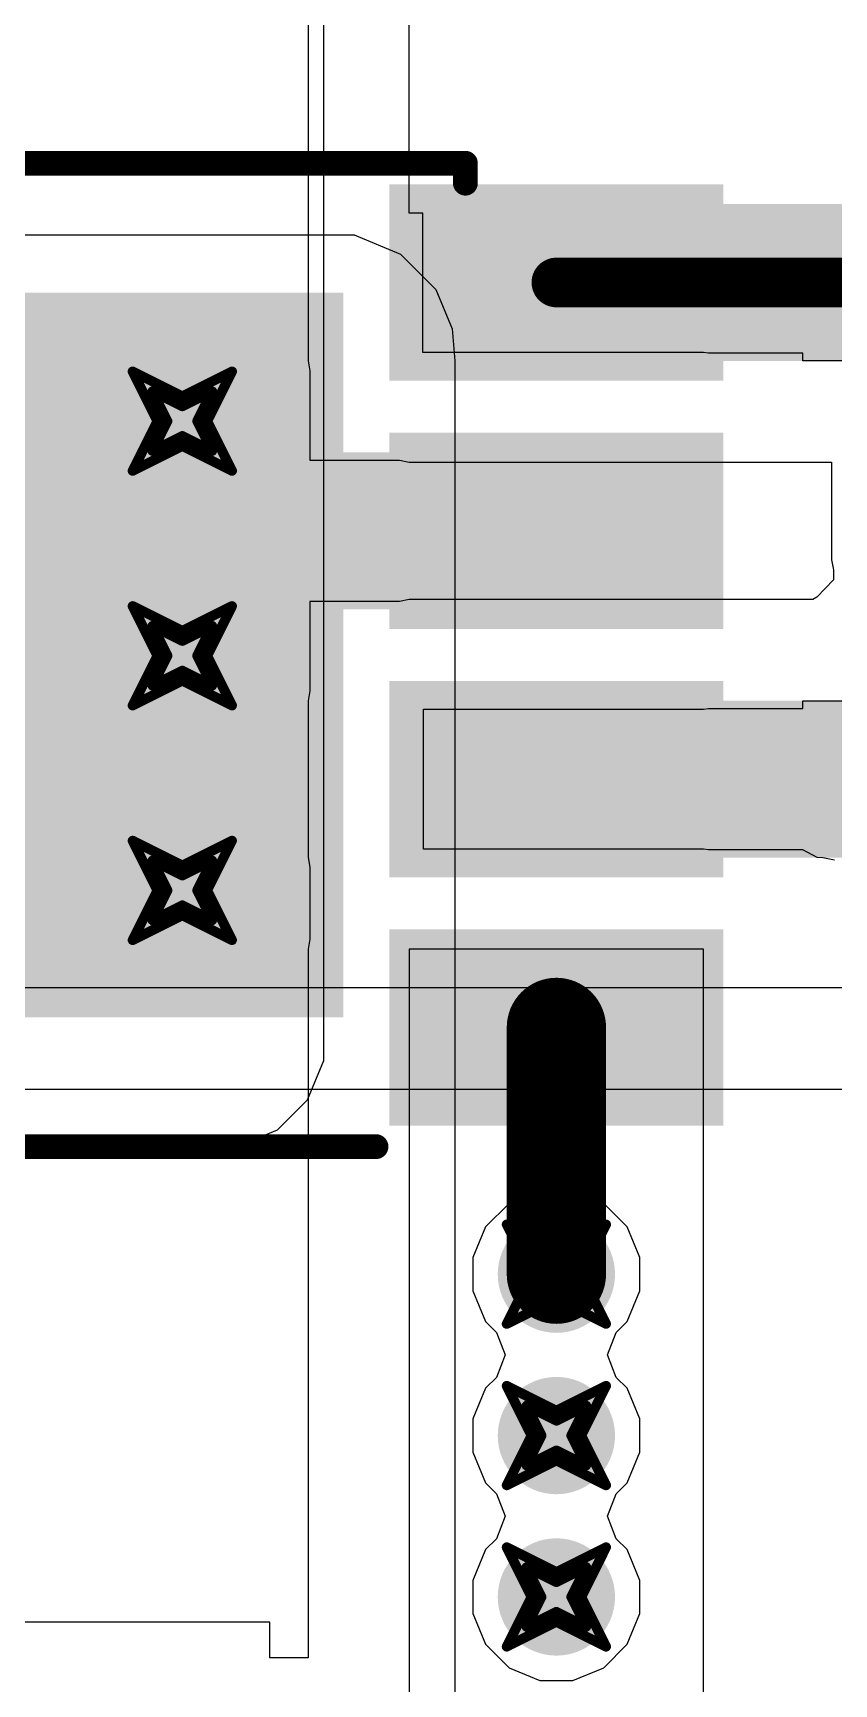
# Model space of a CAD drawing. Header units: inches. Extents: x -2 to 5376, y -4 to 5426.
# Drawn here: x 114.68 to 118.78, y 0.82 to 9.26 of the extents above; entities that cross this region are included whole.
import ezdxf

# ---------------------------------------------------------------- set-up
doc = ezdxf.new("R2010")
doc.units = ezdxf.units.IN
for name, color, linetype in [('Bottom Layer', 5, 'Continuous'), ('Drill Drawing', 1, 'Continuous'), ('Layer 1', 16, 'Continuous'), ('Layer 2', 76, 'Continuous'), ('Top Layer', 1, 'Continuous'), ('Top Overlay', 2, 'Continuous'), ('Top Paste', 8, 'Continuous'), ('Top Solder', 216, 'Continuous'), ('Via Holes', 16, 'Continuous')]:
    doc.layers.add(name, color=color, linetype=linetype)

# ---------------------------------------------------------------- blocks, each defined once
blk = doc.blocks.new('8_SO_EP__138')
at = {"layer": 'Top Layer'}
for points in [[(-1.745, 2.306), (-1.745, 1.504), (-3.25, 1.504), (-3.25, 2.306)], [(3.25, 2.306), (3.25, 1.504), (1.745, 1.504), (1.745, 2.306)], [(1.3065, 1.751), (1.3065, -1.751), (-1.3065, -1.751), (-1.3065, 1.751)], [(-1.745, 1.036), (-1.745, 0.234), (-3.25, 0.234), (-3.25, 1.036)], [(3.25, 1.036), (3.25, 0.234), (1.745, 0.234), (1.745, 1.036)], [(-1.745, -0.234), (-1.745, -1.036), (-3.25, -1.036), (-3.25, -0.234)], [(3.25, -0.234), (3.25, -1.036), (1.745, -1.036), (1.745, -0.234)], [(-1.745, -1.504), (-1.745, -2.306), (-3.25, -2.306), (-3.25, -1.504)], [(3.25, -1.504), (3.25, -2.306), (1.745, -2.306), (1.745, -1.504)]]:
    blk.add_hatch(color=1, dxfattribs=at).paths.add_polyline_path(points)
at = {"layer": 'Top Paste'}
for points in [[(-1.745, 2.306), (-1.745, 1.504), (-3.25, 1.504), (-3.25, 2.306)], [(3.25, 2.306), (3.25, 1.504), (1.745, 1.504), (1.745, 2.306)], [(1.3065, 1.751), (1.3065, -1.751), (-1.3065, -1.751), (-1.3065, 1.751)], [(-1.745, 1.036), (-1.745, 0.234), (-3.25, 0.234), (-3.25, 1.036)], [(3.25, 1.036), (3.25, 0.234), (1.745, 0.234), (1.745, 1.036)], [(-1.745, -0.234), (-1.745, -1.036), (-3.25, -1.036), (-3.25, -0.234)], [(3.25, -0.234), (3.25, -1.036), (1.745, -1.036), (1.745, -0.234)], [(-1.745, -1.504), (-1.745, -2.306), (-3.25, -2.306), (-3.25, -1.504)], [(3.25, -1.504), (3.25, -2.306), (1.745, -2.306), (1.745, -1.504)]]:
    blk.add_hatch(color=8, dxfattribs=at).paths.add_polyline_path(points)
at = {"layer": 'Top Solder'}
for points in [[(-1.6434, 2.4076), (-1.6434, 1.4024), (-3.3516, 1.4024), (-3.3516, 2.4076)], [(3.3516, 2.4076), (3.3516, 1.4024), (1.6434, 1.4024), (1.6434, 2.4076)], [(1.4081, 1.8526), (1.4081, -1.8526), (-1.4081, -1.8526), (-1.4081, 1.8526)], [(-1.6434, 1.1376), (-1.6434, 0.1324), (-3.3516, 0.1324), (-3.3516, 1.1376)], [(3.3516, 1.1376), (3.3516, 0.1324), (1.6434, 0.1324), (1.6434, 1.1376)], [(-1.6434, -0.1324), (-1.6434, -1.1376), (-3.3516, -1.1376), (-3.3516, -0.1324)], [(3.3516, -0.1324), (3.3516, -1.1376), (1.6434, -1.1376), (1.6434, -0.1324)], [(-1.6434, -1.4024), (-1.6434, -2.4076), (-3.3516, -2.4076), (-3.3516, -1.4024)], [(3.3516, -1.4024), (3.3516, -2.4076), (1.6434, -2.4076), (1.6434, -1.4024)]]:
    blk.add_hatch(color=216, dxfattribs=at).paths.add_polyline_path(points)
at = {"layer": 'Top Overlay'}
for points in [[(-1.905, 2.413, 0.127, 0.127, 0), (-1.905, 2.5146, 0.127, 0.127, 0)], [(-1.905, 2.5146, 0.127, 0.127, 0), (2.032, 2.5146, 0.127, 0.127, 0)], [(2.032, 2.413, 0.127, 0.127, 0), (2.032, 2.5146, 0.127, 0.127, 0)], [(-3.5306, 2.0574, 0.127, 0.127, 0), (-3.4036, 1.9304, 0.127, 0.127, 0)], [(-3.5306, 1.8034, 0.127, 0.127, 0), (-3.5306, 2.0574, 0.127, 0.127, 0)], [(-3.5306, 1.8034, 0.127, 0.127, 0), (-3.4036, 1.9304, 0.127, 0.127, 0)], [(-1.6002, -2.5146, 0.127, 0.127, 0), (1.5748, -2.5146, 0.127, 0.127, 0)]]:
    blk.add_lwpolyline(points, format="xyseb", dxfattribs=at)
for points in [[(-1.9367, 2.5146, 0.0635, 0.0635, 1), (-1.8733, 2.5146, 0.0635, 0.0635, 1)], [(-1.9367, 2.5146, 0.0635, 0.0635, 1), (-1.8733, 2.5146, 0.0635, 0.0635, 1)], [(2.0002, 2.5146, 0.0635, 0.0635, 1), (2.0638, 2.5146, 0.0635, 0.0635, 1)], [(2.0002, 2.5146, 0.0635, 0.0635, 1), (2.0638, 2.5146, 0.0635, 0.0635, 1)], [(-1.9367, 2.413, 0.0635, 0.0635, 1), (-1.8733, 2.413, 0.0635, 0.0635, 1)], [(2.0002, 2.413, 0.0635, 0.0635, 1), (2.0638, 2.413, 0.0635, 0.0635, 1)], [(-3.5623, 2.0574, 0.0635, 0.0635, 1), (-3.4989, 2.0574, 0.0635, 0.0635, 1)], [(-3.5623, 2.0574, 0.0635, 0.0635, 1), (-3.4989, 2.0574, 0.0635, 0.0635, 1)], [(-3.4354, 1.9304, 0.0635, 0.0635, 1), (-3.3718, 1.9304, 0.0635, 0.0635, 1)], [(-3.4354, 1.9304, 0.0635, 0.0635, 1), (-3.3718, 1.9304, 0.0635, 0.0635, 1)], [(-3.5623, 1.8034, 0.0635, 0.0635, 1), (-3.4989, 1.8034, 0.0635, 0.0635, 1)], [(-3.5623, 1.8034, 0.0635, 0.0635, 1), (-3.4989, 1.8034, 0.0635, 0.0635, 1)], [(-1.632, -2.5146, 0.0635, 0.0635, 1), (-1.5684, -2.5146, 0.0635, 0.0635, 1)], [(1.5431, -2.5146, 0.0635, 0.0635, 1), (1.6065, -2.5146, 0.0635, 0.0635, 1)]]:
    blk.add_lwpolyline(points, format="xyseb", close=True, dxfattribs=at)

msp = doc.modelspace()

# ---------------------------------------------------------------- hatches: boundary and pattern name
at = {"layer": 'Bottom Layer'}
h = msp.add_hatch(color=5, dxfattribs=at)
edge = h.paths.add_edge_path()
edge.add_arc((115.443, 7.2768), 0.3, 0, 360)
h = msp.add_hatch(color=5, dxfattribs=at)
edge = h.paths.add_edge_path()
edge.add_arc((115.443, 6.0768), 0.3, 0, 360)
h = msp.add_hatch(color=5, dxfattribs=at)
edge = h.paths.add_edge_path()
edge.add_arc((115.443, 4.8768), 0.3, 0, 360)
h = msp.add_hatch(color=5, dxfattribs=at)
edge = h.paths.add_edge_path()
edge.add_arc((117.3565, 2.914), 0.3, 0, 360)
h = msp.add_hatch(color=5, dxfattribs=at)
edge = h.paths.add_edge_path()
edge.add_arc((117.3565, 2.0886), 0.3, 0, 360)
h = msp.add_hatch(color=5, dxfattribs=at)
edge = h.paths.add_edge_path()
edge.add_arc((117.3565, 1.2632), 0.3, 0, 360)
at = {"layer": 'Layer 1'}
h = msp.add_hatch(color=16, dxfattribs=at)
edge = h.paths.add_edge_path()
edge.add_arc((115.443, 7.2768), 0.3, 0, 360)
h = msp.add_hatch(color=16, dxfattribs=at)
edge = h.paths.add_edge_path()
edge.add_arc((115.443, 6.0768), 0.3, 0, 360)
h = msp.add_hatch(color=16, dxfattribs=at)
edge = h.paths.add_edge_path()
edge.add_arc((115.443, 4.8768), 0.3, 0, 360)
h = msp.add_hatch(color=16, dxfattribs=at)
edge = h.paths.add_edge_path()
edge.add_arc((117.3565, 2.914), 0.3, 0, 360)
h = msp.add_hatch(color=16, dxfattribs=at)
edge = h.paths.add_edge_path()
edge.add_arc((117.3565, 2.0886), 0.3, 0, 360)
h = msp.add_hatch(color=16, dxfattribs=at)
edge = h.paths.add_edge_path()
edge.add_arc((117.3565, 1.2632), 0.3, 0, 360)
at = {"layer": 'Layer 2'}
h = msp.add_hatch(color=76, dxfattribs=at)
edge = h.paths.add_edge_path()
edge.add_arc((115.443, 7.2768), 0.3, 0, 360)
h = msp.add_hatch(color=76, dxfattribs=at)
edge = h.paths.add_edge_path()
edge.add_arc((115.443, 6.0768), 0.3, 0, 360)
h = msp.add_hatch(color=76, dxfattribs=at)
edge = h.paths.add_edge_path()
edge.add_arc((115.443, 4.8768), 0.3, 0, 360)
h = msp.add_hatch(color=76, dxfattribs=at)
edge = h.paths.add_edge_path()
edge.add_arc((117.3565, 2.914), 0.3, 0, 360)
h = msp.add_hatch(color=76, dxfattribs=at)
edge = h.paths.add_edge_path()
edge.add_arc((117.3565, 2.0886), 0.3, 0, 360)
h = msp.add_hatch(color=76, dxfattribs=at)
edge = h.paths.add_edge_path()
edge.add_arc((117.3565, 1.2632), 0.3, 0, 360)
at = {"layer": 'Top Layer'}
for points in [[(116.604, 7.585), (119.0339, 7.585), (119.0339, 8.387), (116.604, 8.387)], [(114.859, 6.315), (118.109, 6.315), (118.109, 7.117), (114.859, 7.117)], [(116.604, 5.045), (120.4818, 5.045), (120.4818, 5.847), (116.604, 5.847)]]:
    msp.add_hatch(color=1, dxfattribs=at).paths.add_polyline_path(points)
h = msp.add_hatch(color=1, dxfattribs=at)
edge = h.paths.add_edge_path()
edge.add_arc((115.443, 7.2768), 0.3, 0, 360)
h = msp.add_hatch(color=1, dxfattribs=at)
edge = h.paths.add_edge_path()
edge.add_arc((115.443, 6.0768), 0.3, 0, 360)
h = msp.add_hatch(color=1, dxfattribs=at)
edge = h.paths.add_edge_path()
edge.add_arc((115.443, 4.8768), 0.3, 0, 360)
h = msp.add_hatch(color=1, dxfattribs=at)
edge = h.paths.add_edge_path()
edge.add_arc((117.3565, 2.914), 0.3, 0, 360)
h = msp.add_hatch(color=1, dxfattribs=at)
edge = h.paths.add_edge_path()
edge.add_arc((117.3565, 2.0886), 0.3, 0, 360)
h = msp.add_hatch(color=1, dxfattribs=at)
edge = h.paths.add_edge_path()
edge.add_arc((117.3565, 1.2632), 0.3, 0, 360)
at = {"layer": 'Via Holes'}
h = msp.add_hatch(color=7, dxfattribs=at)
edge = h.paths.add_edge_path()
edge.add_arc((115.443, 7.2768), 0.15, 0, 360)
h = msp.add_hatch(color=7, dxfattribs=at)
edge = h.paths.add_edge_path()
edge.add_arc((115.443, 6.0768), 0.15, 0, 360)
h = msp.add_hatch(color=7, dxfattribs=at)
edge = h.paths.add_edge_path()
edge.add_arc((115.443, 4.8768), 0.15, 0, 360)
h = msp.add_hatch(color=7, dxfattribs=at)
edge = h.paths.add_edge_path()
edge.add_arc((117.3565, 2.914), 0.15, 0, 360)
h = msp.add_hatch(color=7, dxfattribs=at)
edge = h.paths.add_edge_path()
edge.add_arc((117.3565, 2.0886), 0.15, 0, 360)
h = msp.add_hatch(color=7, dxfattribs=at)
edge = h.paths.add_edge_path()
edge.add_arc((117.3565, 1.2632), 0.15, 0, 360)

# ---------------------------------------------------------------- linework, layer by layer
at = {"layer": 'Bottom Layer'}
for p, q in [((114.1685, 8.2296), (116.1931, 8.2296)), ((116.1931, 8.2296), (116.3213, 8.2296)), ((116.3213, 8.2296), (116.5582, 8.1315)), ((116.5582, 8.1315), (116.7395, 7.9501)), ((116.7395, 7.9501), (116.823, 7.7486)), ((116.823, 7.7486), (116.8377, 7.585)), ((116.8377, 7.585), (116.8377, 7.585)), ((116.8377, 7.585), (116.8377, 7.585)), ((116.8377, 7.585), (116.8377, 7.585)), ((116.8377, 7.585), (116.8377, 0.5533)), ((117.2716, 3.341), (117.1146, 3.276)), ((117.4414, 3.341), (117.2716, 3.341)), ((117.5984, 3.276), (117.4414, 3.341)), ((117.1146, 3.276), (116.9945, 3.1559)), ((117.7185, 3.1559), (117.5984, 3.276)), ((116.9945, 3.1559), (116.9295, 2.9989)), ((117.7835, 2.9989), (117.7185, 3.1559)), ((116.9295, 2.9989), (116.9295, 2.8291)), ((117.7835, 2.8291), (117.7835, 2.9989)), ((116.9295, 2.8291), (116.9945, 2.6721)), ((117.7185, 2.6721), (117.7835, 2.8291)), ((116.9945, 2.6721), (117.0503, 2.6164)), ((117.6627, 2.6164), (117.7185, 2.6721)), ((117.0503, 2.6164), (117.0949, 2.5013)), ((117.6181, 2.5013), (117.6627, 2.6164)), ((117.0949, 2.5013), (117.0503, 2.3862)), ((117.6627, 2.3862), (117.6181, 2.5013)), ((117.0503, 2.3862), (116.9945, 2.3305)), ((117.7185, 2.3305), (117.6627, 2.3862)), ((116.9945, 2.3305), (116.9295, 2.1735)), ((117.7835, 2.1735), (117.7185, 2.3305)), ((116.9295, 2.1735), (116.9295, 2.0037)), ((117.7835, 2.0037), (117.7835, 2.1735)), ((116.9295, 2.0037), (116.9945, 1.8467)), ((117.7185, 1.8467), (117.7835, 2.0037)), ((116.9945, 1.8467), (117.0503, 1.791)), ((117.0503, 1.791), (117.0949, 1.6759)), ((117.6181, 1.6759), (117.6627, 1.791)), ((117.6627, 1.791), (117.7185, 1.8467)), ((117.0949, 1.6759), (117.0503, 1.5608)), ((117.6627, 1.5608), (117.6181, 1.6759)), ((117.0503, 1.5608), (116.9945, 1.5051)), ((117.7185, 1.5051), (117.6627, 1.5608)), ((116.9945, 1.5051), (116.9295, 1.3481)), ((117.7835, 1.3481), (117.7185, 1.5051)), ((116.9295, 1.3481), (116.9295, 1.1783)), ((117.7835, 1.1783), (117.7835, 1.3481)), ((116.9295, 1.1783), (116.9945, 1.0213)), ((117.7185, 1.0213), (117.7835, 1.1783)), ((116.9945, 1.0213), (117.1146, 0.9012)), ((117.5984, 0.9012), (117.7185, 1.0213)), ((117.1146, 0.9012), (117.2716, 0.8362)), ((117.4414, 0.8362), (117.5984, 0.9012)), ((117.2716, 0.8362), (117.4414, 0.8362))]:
    msp.add_line(p, q, dxfattribs=at)
at = {"layer": 'Drill Drawing'}
for points in [[(115.189, 7.5308, 0.0508, 0.0508, 0), (115.443, 7.4038, 0.0508, 0.0508, 0)], [(115.189, 7.5308, 0.0508, 0.0508, 0), (115.316, 7.2768, 0.0508, 0.0508, 0)], [(115.443, 7.4038, 0.0508, 0.0508, 0), (115.697, 7.5308, 0.0508, 0.0508, 0)], [(115.57, 7.2768, 0.0508, 0.0508, 0), (115.697, 7.5308, 0.0508, 0.0508, 0)], [(115.2906, 7.4292, 0.0508, 0.0508, 0), (115.443, 7.353, 0.0508, 0.0508, 0)], [(115.2906, 7.4292, 0.0508, 0.0508, 0), (115.3668, 7.2768, 0.0508, 0.0508, 0)], [(115.443, 7.353, 0.0508, 0.0508, 0), (115.5954, 7.4292, 0.0508, 0.0508, 0)], [(115.5192, 7.2768, 0.0508, 0.0508, 0), (115.5954, 7.4292, 0.0508, 0.0508, 0)], [(115.189, 7.0228, 0.0508, 0.0508, 0), (115.316, 7.2768, 0.0508, 0.0508, 0)], [(115.2906, 7.1244, 0.0508, 0.0508, 0), (115.3668, 7.2768, 0.0508, 0.0508, 0)], [(115.5192, 7.2768, 0.0508, 0.0508, 0), (115.5954, 7.1244, 0.0508, 0.0508, 0)], [(115.57, 7.2768, 0.0508, 0.0508, 0), (115.697, 7.0228, 0.0508, 0.0508, 0)], [(115.2906, 7.1244, 0.0508, 0.0508, 0), (115.443, 7.2006, 0.0508, 0.0508, 0)], [(115.443, 7.2006, 0.0508, 0.0508, 0), (115.5954, 7.1244, 0.0508, 0.0508, 0)], [(115.189, 7.0228, 0.0508, 0.0508, 0), (115.443, 7.1498, 0.0508, 0.0508, 0)], [(115.443, 7.1498, 0.0508, 0.0508, 0), (115.697, 7.0228, 0.0508, 0.0508, 0)], [(115.189, 6.3308, 0.0508, 0.0508, 0), (115.443, 6.2038, 0.0508, 0.0508, 0)], [(115.189, 6.3308, 0.0508, 0.0508, 0), (115.316, 6.0768, 0.0508, 0.0508, 0)], [(115.443, 6.2038, 0.0508, 0.0508, 0), (115.697, 6.3308, 0.0508, 0.0508, 0)], [(115.57, 6.0768, 0.0508, 0.0508, 0), (115.697, 6.3308, 0.0508, 0.0508, 0)], [(115.2906, 6.2292, 0.0508, 0.0508, 0), (115.443, 6.153, 0.0508, 0.0508, 0)], [(115.2906, 6.2292, 0.0508, 0.0508, 0), (115.3668, 6.0768, 0.0508, 0.0508, 0)], [(115.443, 6.153, 0.0508, 0.0508, 0), (115.5954, 6.2292, 0.0508, 0.0508, 0)], [(115.5192, 6.0768, 0.0508, 0.0508, 0), (115.5954, 6.2292, 0.0508, 0.0508, 0)], [(115.189, 5.8228, 0.0508, 0.0508, 0), (115.316, 6.0768, 0.0508, 0.0508, 0)], [(115.2906, 5.9244, 0.0508, 0.0508, 0), (115.3668, 6.0768, 0.0508, 0.0508, 0)], [(115.5192, 6.0768, 0.0508, 0.0508, 0), (115.5954, 5.9244, 0.0508, 0.0508, 0)], [(115.57, 6.0768, 0.0508, 0.0508, 0), (115.697, 5.8228, 0.0508, 0.0508, 0)], [(115.2906, 5.9244, 0.0508, 0.0508, 0), (115.443, 6.0006, 0.0508, 0.0508, 0)], [(115.443, 6.0006, 0.0508, 0.0508, 0), (115.5954, 5.9244, 0.0508, 0.0508, 0)], [(115.189, 5.8228, 0.0508, 0.0508, 0), (115.443, 5.9498, 0.0508, 0.0508, 0)], [(115.443, 5.9498, 0.0508, 0.0508, 0), (115.697, 5.8228, 0.0508, 0.0508, 0)], [(115.189, 5.1308, 0.0508, 0.0508, 0), (115.443, 5.0038, 0.0508, 0.0508, 0)], [(115.189, 5.1308, 0.0508, 0.0508, 0), (115.316, 4.8768, 0.0508, 0.0508, 0)], [(115.443, 5.0038, 0.0508, 0.0508, 0), (115.697, 5.1308, 0.0508, 0.0508, 0)], [(115.57, 4.8768, 0.0508, 0.0508, 0), (115.697, 5.1308, 0.0508, 0.0508, 0)], [(115.2906, 5.0292, 0.0508, 0.0508, 0), (115.443, 4.953, 0.0508, 0.0508, 0)], [(115.2906, 5.0292, 0.0508, 0.0508, 0), (115.3668, 4.8768, 0.0508, 0.0508, 0)], [(115.443, 4.953, 0.0508, 0.0508, 0), (115.5954, 5.0292, 0.0508, 0.0508, 0)], [(115.5192, 4.8768, 0.0508, 0.0508, 0), (115.5954, 5.0292, 0.0508, 0.0508, 0)], [(115.189, 4.6228, 0.0508, 0.0508, 0), (115.316, 4.8768, 0.0508, 0.0508, 0)], [(115.2906, 4.7244, 0.0508, 0.0508, 0), (115.3668, 4.8768, 0.0508, 0.0508, 0)], [(115.5192, 4.8768, 0.0508, 0.0508, 0), (115.5954, 4.7244, 0.0508, 0.0508, 0)], [(115.57, 4.8768, 0.0508, 0.0508, 0), (115.697, 4.6228, 0.0508, 0.0508, 0)], [(115.2906, 4.7244, 0.0508, 0.0508, 0), (115.443, 4.8006, 0.0508, 0.0508, 0)], [(115.443, 4.8006, 0.0508, 0.0508, 0), (115.5954, 4.7244, 0.0508, 0.0508, 0)], [(115.189, 4.6228, 0.0508, 0.0508, 0), (115.443, 4.7498, 0.0508, 0.0508, 0)], [(115.443, 4.7498, 0.0508, 0.0508, 0), (115.697, 4.6228, 0.0508, 0.0508, 0)], [(117.1025, 3.168, 0.0508, 0.0508, 0), (117.3565, 3.041, 0.0508, 0.0508, 0)], [(117.1025, 3.168, 0.0508, 0.0508, 0), (117.2295, 2.914, 0.0508, 0.0508, 0)], [(117.3565, 3.041, 0.0508, 0.0508, 0), (117.6105, 3.168, 0.0508, 0.0508, 0)], [(117.4835, 2.914, 0.0508, 0.0508, 0), (117.6105, 3.168, 0.0508, 0.0508, 0)], [(117.2041, 3.0664, 0.0508, 0.0508, 0), (117.3565, 2.9902, 0.0508, 0.0508, 0)], [(117.2041, 3.0664, 0.0508, 0.0508, 0), (117.2803, 2.914, 0.0508, 0.0508, 0)], [(117.3565, 2.9902, 0.0508, 0.0508, 0), (117.5089, 3.0664, 0.0508, 0.0508, 0)], [(117.4327, 2.914, 0.0508, 0.0508, 0), (117.5089, 3.0664, 0.0508, 0.0508, 0)], [(117.1025, 2.66, 0.0508, 0.0508, 0), (117.2295, 2.914, 0.0508, 0.0508, 0)], [(117.2041, 2.7616, 0.0508, 0.0508, 0), (117.2803, 2.914, 0.0508, 0.0508, 0)], [(117.4327, 2.914, 0.0508, 0.0508, 0), (117.5089, 2.7616, 0.0508, 0.0508, 0)], [(117.4835, 2.914, 0.0508, 0.0508, 0), (117.6105, 2.66, 0.0508, 0.0508, 0)], [(117.1025, 2.66, 0.0508, 0.0508, 0), (117.3565, 2.787, 0.0508, 0.0508, 0)], [(117.2041, 2.7616, 0.0508, 0.0508, 0), (117.3565, 2.8378, 0.0508, 0.0508, 0)], [(117.3565, 2.8378, 0.0508, 0.0508, 0), (117.5089, 2.7616, 0.0508, 0.0508, 0)], [(117.3565, 2.787, 0.0508, 0.0508, 0), (117.6105, 2.66, 0.0508, 0.0508, 0)], [(117.1025, 2.3426, 0.0508, 0.0508, 0), (117.3565, 2.2156, 0.0508, 0.0508, 0)], [(117.1025, 2.3426, 0.0508, 0.0508, 0), (117.2295, 2.0886, 0.0508, 0.0508, 0)], [(117.3565, 2.2156, 0.0508, 0.0508, 0), (117.6105, 2.3426, 0.0508, 0.0508, 0)], [(117.4835, 2.0886, 0.0508, 0.0508, 0), (117.6105, 2.3426, 0.0508, 0.0508, 0)], [(117.2041, 2.241, 0.0508, 0.0508, 0), (117.3565, 2.1648, 0.0508, 0.0508, 0)], [(117.2041, 2.241, 0.0508, 0.0508, 0), (117.2803, 2.0886, 0.0508, 0.0508, 0)], [(117.3565, 2.1648, 0.0508, 0.0508, 0), (117.5089, 2.241, 0.0508, 0.0508, 0)], [(117.4327, 2.0886, 0.0508, 0.0508, 0), (117.5089, 2.241, 0.0508, 0.0508, 0)], [(117.1025, 1.8346, 0.0508, 0.0508, 0), (117.2295, 2.0886, 0.0508, 0.0508, 0)], [(117.2041, 1.9362, 0.0508, 0.0508, 0), (117.2803, 2.0886, 0.0508, 0.0508, 0)], [(117.4327, 2.0886, 0.0508, 0.0508, 0), (117.5089, 1.9362, 0.0508, 0.0508, 0)], [(117.4835, 2.0886, 0.0508, 0.0508, 0), (117.6105, 1.8346, 0.0508, 0.0508, 0)], [(117.2041, 1.9362, 0.0508, 0.0508, 0), (117.3565, 2.0124, 0.0508, 0.0508, 0)], [(117.3565, 2.0124, 0.0508, 0.0508, 0), (117.5089, 1.9362, 0.0508, 0.0508, 0)], [(117.1025, 1.8346, 0.0508, 0.0508, 0), (117.3565, 1.9616, 0.0508, 0.0508, 0)], [(117.3565, 1.9616, 0.0508, 0.0508, 0), (117.6105, 1.8346, 0.0508, 0.0508, 0)], [(117.1025, 1.5172, 0.0508, 0.0508, 0), (117.3565, 1.3902, 0.0508, 0.0508, 0)], [(117.1025, 1.5172, 0.0508, 0.0508, 0), (117.2295, 1.2632, 0.0508, 0.0508, 0)], [(117.3565, 1.3902, 0.0508, 0.0508, 0), (117.6105, 1.5172, 0.0508, 0.0508, 0)], [(117.4835, 1.2632, 0.0508, 0.0508, 0), (117.6105, 1.5172, 0.0508, 0.0508, 0)], [(117.2041, 1.4156, 0.0508, 0.0508, 0), (117.3565, 1.3394, 0.0508, 0.0508, 0)], [(117.2041, 1.4156, 0.0508, 0.0508, 0), (117.2803, 1.2632, 0.0508, 0.0508, 0)], [(117.3565, 1.3394, 0.0508, 0.0508, 0), (117.5089, 1.4156, 0.0508, 0.0508, 0)], [(117.4327, 1.2632, 0.0508, 0.0508, 0), (117.5089, 1.4156, 0.0508, 0.0508, 0)], [(117.1025, 1.0092, 0.0508, 0.0508, 0), (117.2295, 1.2632, 0.0508, 0.0508, 0)], [(117.2041, 1.1108, 0.0508, 0.0508, 0), (117.2803, 1.2632, 0.0508, 0.0508, 0)], [(117.4327, 1.2632, 0.0508, 0.0508, 0), (117.5089, 1.1108, 0.0508, 0.0508, 0)], [(117.4835, 1.2632, 0.0508, 0.0508, 0), (117.6105, 1.0092, 0.0508, 0.0508, 0)], [(117.2041, 1.1108, 0.0508, 0.0508, 0), (117.3565, 1.187, 0.0508, 0.0508, 0)], [(117.3565, 1.187, 0.0508, 0.0508, 0), (117.5089, 1.1108, 0.0508, 0.0508, 0)], [(117.1025, 1.0092, 0.0508, 0.0508, 0), (117.3565, 1.1362, 0.0508, 0.0508, 0)], [(117.3565, 1.1362, 0.0508, 0.0508, 0), (117.6105, 1.0092, 0.0508, 0.0508, 0)]]:
    msp.add_lwpolyline(points, format="xyseb", dxfattribs=at)
for points in [[(115.1763, 7.5308, 0.0254, 0.0254, 1), (115.2017, 7.5308, 0.0254, 0.0254, 1)], [(115.1763, 7.5308, 0.0254, 0.0254, 1), (115.2017, 7.5308, 0.0254, 0.0254, 1)], [(115.6843, 7.5308, 0.0254, 0.0254, 1), (115.7097, 7.5308, 0.0254, 0.0254, 1)], [(115.6843, 7.5308, 0.0254, 0.0254, 1), (115.7097, 7.5308, 0.0254, 0.0254, 1)], [(115.2779, 7.4292, 0.0254, 0.0254, 1), (115.3033, 7.4292, 0.0254, 0.0254, 1)], [(115.2779, 7.4292, 0.0254, 0.0254, 1), (115.3033, 7.4292, 0.0254, 0.0254, 1)], [(115.5827, 7.4292, 0.0254, 0.0254, 1), (115.6081, 7.4292, 0.0254, 0.0254, 1)], [(115.5827, 7.4292, 0.0254, 0.0254, 1), (115.6081, 7.4292, 0.0254, 0.0254, 1)], [(115.4303, 7.4038, 0.0254, 0.0254, 1), (115.4557, 7.4038, 0.0254, 0.0254, 1)], [(115.4303, 7.4038, 0.0254, 0.0254, 1), (115.4557, 7.4038, 0.0254, 0.0254, 1)], [(115.4303, 7.353, 0.0254, 0.0254, 1), (115.4557, 7.353, 0.0254, 0.0254, 1)], [(115.4303, 7.353, 0.0254, 0.0254, 1), (115.4557, 7.353, 0.0254, 0.0254, 1)], [(115.3033, 7.2768, 0.0254, 0.0254, 1), (115.3287, 7.2768, 0.0254, 0.0254, 1)], [(115.3033, 7.2768, 0.0254, 0.0254, 1), (115.3287, 7.2768, 0.0254, 0.0254, 1)], [(115.3541, 7.2768, 0.0254, 0.0254, 1), (115.3795, 7.2768, 0.0254, 0.0254, 1)], [(115.3541, 7.2768, 0.0254, 0.0254, 1), (115.3795, 7.2768, 0.0254, 0.0254, 1)], [(115.5065, 7.2768, 0.0254, 0.0254, 1), (115.5319, 7.2768, 0.0254, 0.0254, 1)], [(115.5065, 7.2768, 0.0254, 0.0254, 1), (115.5319, 7.2768, 0.0254, 0.0254, 1)], [(115.5573, 7.2768, 0.0254, 0.0254, 1), (115.5827, 7.2768, 0.0254, 0.0254, 1)], [(115.5573, 7.2768, 0.0254, 0.0254, 1), (115.5827, 7.2768, 0.0254, 0.0254, 1)], [(115.4303, 7.2006, 0.0254, 0.0254, 1), (115.4557, 7.2006, 0.0254, 0.0254, 1)], [(115.4303, 7.2006, 0.0254, 0.0254, 1), (115.4557, 7.2006, 0.0254, 0.0254, 1)], [(115.2779, 7.1244, 0.0254, 0.0254, 1), (115.3033, 7.1244, 0.0254, 0.0254, 1)], [(115.2779, 7.1244, 0.0254, 0.0254, 1), (115.3033, 7.1244, 0.0254, 0.0254, 1)], [(115.4303, 7.1498, 0.0254, 0.0254, 1), (115.4557, 7.1498, 0.0254, 0.0254, 1)], [(115.4303, 7.1498, 0.0254, 0.0254, 1), (115.4557, 7.1498, 0.0254, 0.0254, 1)], [(115.5827, 7.1244, 0.0254, 0.0254, 1), (115.6081, 7.1244, 0.0254, 0.0254, 1)], [(115.5827, 7.1244, 0.0254, 0.0254, 1), (115.6081, 7.1244, 0.0254, 0.0254, 1)], [(115.1763, 7.0228, 0.0254, 0.0254, 1), (115.2017, 7.0228, 0.0254, 0.0254, 1)], [(115.1763, 7.0228, 0.0254, 0.0254, 1), (115.2017, 7.0228, 0.0254, 0.0254, 1)], [(115.6843, 7.0228, 0.0254, 0.0254, 1), (115.7097, 7.0228, 0.0254, 0.0254, 1)], [(115.6843, 7.0228, 0.0254, 0.0254, 1), (115.7097, 7.0228, 0.0254, 0.0254, 1)], [(115.1763, 6.3308, 0.0254, 0.0254, 1), (115.2017, 6.3308, 0.0254, 0.0254, 1)], [(115.1763, 6.3308, 0.0254, 0.0254, 1), (115.2017, 6.3308, 0.0254, 0.0254, 1)], [(115.6843, 6.3308, 0.0254, 0.0254, 1), (115.7097, 6.3308, 0.0254, 0.0254, 1)], [(115.6843, 6.3308, 0.0254, 0.0254, 1), (115.7097, 6.3308, 0.0254, 0.0254, 1)], [(115.2779, 6.2292, 0.0254, 0.0254, 1), (115.3033, 6.2292, 0.0254, 0.0254, 1)], [(115.2779, 6.2292, 0.0254, 0.0254, 1), (115.3033, 6.2292, 0.0254, 0.0254, 1)], [(115.5827, 6.2292, 0.0254, 0.0254, 1), (115.6081, 6.2292, 0.0254, 0.0254, 1)], [(115.5827, 6.2292, 0.0254, 0.0254, 1), (115.6081, 6.2292, 0.0254, 0.0254, 1)], [(115.4303, 6.2038, 0.0254, 0.0254, 1), (115.4557, 6.2038, 0.0254, 0.0254, 1)], [(115.4303, 6.2038, 0.0254, 0.0254, 1), (115.4557, 6.2038, 0.0254, 0.0254, 1)], [(115.4303, 6.153, 0.0254, 0.0254, 1), (115.4557, 6.153, 0.0254, 0.0254, 1)], [(115.4303, 6.153, 0.0254, 0.0254, 1), (115.4557, 6.153, 0.0254, 0.0254, 1)], [(115.3033, 6.0768, 0.0254, 0.0254, 1), (115.3287, 6.0768, 0.0254, 0.0254, 1)], [(115.3033, 6.0768, 0.0254, 0.0254, 1), (115.3287, 6.0768, 0.0254, 0.0254, 1)], [(115.3541, 6.0768, 0.0254, 0.0254, 1), (115.3795, 6.0768, 0.0254, 0.0254, 1)], [(115.3541, 6.0768, 0.0254, 0.0254, 1), (115.3795, 6.0768, 0.0254, 0.0254, 1)], [(115.5065, 6.0768, 0.0254, 0.0254, 1), (115.5319, 6.0768, 0.0254, 0.0254, 1)], [(115.5065, 6.0768, 0.0254, 0.0254, 1), (115.5319, 6.0768, 0.0254, 0.0254, 1)], [(115.5573, 6.0768, 0.0254, 0.0254, 1), (115.5827, 6.0768, 0.0254, 0.0254, 1)], [(115.5573, 6.0768, 0.0254, 0.0254, 1), (115.5827, 6.0768, 0.0254, 0.0254, 1)], [(115.4303, 6.0006, 0.0254, 0.0254, 1), (115.4557, 6.0006, 0.0254, 0.0254, 1)], [(115.4303, 6.0006, 0.0254, 0.0254, 1), (115.4557, 6.0006, 0.0254, 0.0254, 1)], [(115.2779, 5.9244, 0.0254, 0.0254, 1), (115.3033, 5.9244, 0.0254, 0.0254, 1)], [(115.2779, 5.9244, 0.0254, 0.0254, 1), (115.3033, 5.9244, 0.0254, 0.0254, 1)], [(115.4303, 5.9498, 0.0254, 0.0254, 1), (115.4557, 5.9498, 0.0254, 0.0254, 1)], [(115.4303, 5.9498, 0.0254, 0.0254, 1), (115.4557, 5.9498, 0.0254, 0.0254, 1)], [(115.5827, 5.9244, 0.0254, 0.0254, 1), (115.6081, 5.9244, 0.0254, 0.0254, 1)], [(115.5827, 5.9244, 0.0254, 0.0254, 1), (115.6081, 5.9244, 0.0254, 0.0254, 1)], [(115.1763, 5.8228, 0.0254, 0.0254, 1), (115.2017, 5.8228, 0.0254, 0.0254, 1)], [(115.1763, 5.8228, 0.0254, 0.0254, 1), (115.2017, 5.8228, 0.0254, 0.0254, 1)], [(115.6843, 5.8228, 0.0254, 0.0254, 1), (115.7097, 5.8228, 0.0254, 0.0254, 1)], [(115.6843, 5.8228, 0.0254, 0.0254, 1), (115.7097, 5.8228, 0.0254, 0.0254, 1)], [(115.1763, 5.1308, 0.0254, 0.0254, 1), (115.2017, 5.1308, 0.0254, 0.0254, 1)], [(115.1763, 5.1308, 0.0254, 0.0254, 1), (115.2017, 5.1308, 0.0254, 0.0254, 1)], [(115.6843, 5.1308, 0.0254, 0.0254, 1), (115.7097, 5.1308, 0.0254, 0.0254, 1)], [(115.6843, 5.1308, 0.0254, 0.0254, 1), (115.7097, 5.1308, 0.0254, 0.0254, 1)], [(115.2779, 5.0292, 0.0254, 0.0254, 1), (115.3033, 5.0292, 0.0254, 0.0254, 1)], [(115.2779, 5.0292, 0.0254, 0.0254, 1), (115.3033, 5.0292, 0.0254, 0.0254, 1)], [(115.4303, 5.0038, 0.0254, 0.0254, 1), (115.4557, 5.0038, 0.0254, 0.0254, 1)], [(115.4303, 5.0038, 0.0254, 0.0254, 1), (115.4557, 5.0038, 0.0254, 0.0254, 1)], [(115.5827, 5.0292, 0.0254, 0.0254, 1), (115.6081, 5.0292, 0.0254, 0.0254, 1)], [(115.5827, 5.0292, 0.0254, 0.0254, 1), (115.6081, 5.0292, 0.0254, 0.0254, 1)], [(115.3033, 4.8768, 0.0254, 0.0254, 1), (115.3287, 4.8768, 0.0254, 0.0254, 1)], [(115.3033, 4.8768, 0.0254, 0.0254, 1), (115.3287, 4.8768, 0.0254, 0.0254, 1)], [(115.3541, 4.8768, 0.0254, 0.0254, 1), (115.3795, 4.8768, 0.0254, 0.0254, 1)], [(115.3541, 4.8768, 0.0254, 0.0254, 1), (115.3795, 4.8768, 0.0254, 0.0254, 1)], [(115.4303, 4.953, 0.0254, 0.0254, 1), (115.4557, 4.953, 0.0254, 0.0254, 1)], [(115.4303, 4.953, 0.0254, 0.0254, 1), (115.4557, 4.953, 0.0254, 0.0254, 1)], [(115.5065, 4.8768, 0.0254, 0.0254, 1), (115.5319, 4.8768, 0.0254, 0.0254, 1)], [(115.5065, 4.8768, 0.0254, 0.0254, 1), (115.5319, 4.8768, 0.0254, 0.0254, 1)], [(115.5573, 4.8768, 0.0254, 0.0254, 1), (115.5827, 4.8768, 0.0254, 0.0254, 1)], [(115.5573, 4.8768, 0.0254, 0.0254, 1), (115.5827, 4.8768, 0.0254, 0.0254, 1)], [(115.4303, 4.8006, 0.0254, 0.0254, 1), (115.4557, 4.8006, 0.0254, 0.0254, 1)], [(115.4303, 4.8006, 0.0254, 0.0254, 1), (115.4557, 4.8006, 0.0254, 0.0254, 1)], [(115.2779, 4.7244, 0.0254, 0.0254, 1), (115.3033, 4.7244, 0.0254, 0.0254, 1)], [(115.2779, 4.7244, 0.0254, 0.0254, 1), (115.3033, 4.7244, 0.0254, 0.0254, 1)], [(115.4303, 4.7498, 0.0254, 0.0254, 1), (115.4557, 4.7498, 0.0254, 0.0254, 1)], [(115.4303, 4.7498, 0.0254, 0.0254, 1), (115.4557, 4.7498, 0.0254, 0.0254, 1)], [(115.5827, 4.7244, 0.0254, 0.0254, 1), (115.6081, 4.7244, 0.0254, 0.0254, 1)], [(115.5827, 4.7244, 0.0254, 0.0254, 1), (115.6081, 4.7244, 0.0254, 0.0254, 1)], [(115.1763, 4.6228, 0.0254, 0.0254, 1), (115.2017, 4.6228, 0.0254, 0.0254, 1)], [(115.1763, 4.6228, 0.0254, 0.0254, 1), (115.2017, 4.6228, 0.0254, 0.0254, 1)], [(115.6843, 4.6228, 0.0254, 0.0254, 1), (115.7097, 4.6228, 0.0254, 0.0254, 1)], [(115.6843, 4.6228, 0.0254, 0.0254, 1), (115.7097, 4.6228, 0.0254, 0.0254, 1)], [(117.0898, 3.168, 0.0254, 0.0254, 1), (117.1152, 3.168, 0.0254, 0.0254, 1)], [(117.0898, 3.168, 0.0254, 0.0254, 1), (117.1152, 3.168, 0.0254, 0.0254, 1)], [(117.5978, 3.168, 0.0254, 0.0254, 1), (117.6232, 3.168, 0.0254, 0.0254, 1)], [(117.5978, 3.168, 0.0254, 0.0254, 1), (117.6232, 3.168, 0.0254, 0.0254, 1)], [(117.1914, 3.0664, 0.0254, 0.0254, 1), (117.2168, 3.0664, 0.0254, 0.0254, 1)], [(117.1914, 3.0664, 0.0254, 0.0254, 1), (117.2168, 3.0664, 0.0254, 0.0254, 1)], [(117.3438, 3.041, 0.0254, 0.0254, 1), (117.3692, 3.041, 0.0254, 0.0254, 1)], [(117.3438, 3.041, 0.0254, 0.0254, 1), (117.3692, 3.041, 0.0254, 0.0254, 1)], [(117.4962, 3.0664, 0.0254, 0.0254, 1), (117.5216, 3.0664, 0.0254, 0.0254, 1)], [(117.4962, 3.0664, 0.0254, 0.0254, 1), (117.5216, 3.0664, 0.0254, 0.0254, 1)], [(117.3438, 2.9902, 0.0254, 0.0254, 1), (117.3692, 2.9902, 0.0254, 0.0254, 1)], [(117.3438, 2.9902, 0.0254, 0.0254, 1), (117.3692, 2.9902, 0.0254, 0.0254, 1)], [(117.2168, 2.914, 0.0254, 0.0254, 1), (117.2422, 2.914, 0.0254, 0.0254, 1)], [(117.2168, 2.914, 0.0254, 0.0254, 1), (117.2422, 2.914, 0.0254, 0.0254, 1)], [(117.2676, 2.914, 0.0254, 0.0254, 1), (117.293, 2.914, 0.0254, 0.0254, 1)], [(117.2676, 2.914, 0.0254, 0.0254, 1), (117.293, 2.914, 0.0254, 0.0254, 1)], [(117.42, 2.914, 0.0254, 0.0254, 1), (117.4454, 2.914, 0.0254, 0.0254, 1)], [(117.42, 2.914, 0.0254, 0.0254, 1), (117.4454, 2.914, 0.0254, 0.0254, 1)], [(117.4708, 2.914, 0.0254, 0.0254, 1), (117.4962, 2.914, 0.0254, 0.0254, 1)], [(117.4708, 2.914, 0.0254, 0.0254, 1), (117.4962, 2.914, 0.0254, 0.0254, 1)], [(117.1914, 2.7616, 0.0254, 0.0254, 1), (117.2168, 2.7616, 0.0254, 0.0254, 1)], [(117.1914, 2.7616, 0.0254, 0.0254, 1), (117.2168, 2.7616, 0.0254, 0.0254, 1)], [(117.3438, 2.8378, 0.0254, 0.0254, 1), (117.3692, 2.8378, 0.0254, 0.0254, 1)], [(117.3438, 2.8378, 0.0254, 0.0254, 1), (117.3692, 2.8378, 0.0254, 0.0254, 1)], [(117.3438, 2.787, 0.0254, 0.0254, 1), (117.3692, 2.787, 0.0254, 0.0254, 1)], [(117.3438, 2.787, 0.0254, 0.0254, 1), (117.3692, 2.787, 0.0254, 0.0254, 1)], [(117.4962, 2.7616, 0.0254, 0.0254, 1), (117.5216, 2.7616, 0.0254, 0.0254, 1)], [(117.4962, 2.7616, 0.0254, 0.0254, 1), (117.5216, 2.7616, 0.0254, 0.0254, 1)], [(117.0898, 2.66, 0.0254, 0.0254, 1), (117.1152, 2.66, 0.0254, 0.0254, 1)], [(117.0898, 2.66, 0.0254, 0.0254, 1), (117.1152, 2.66, 0.0254, 0.0254, 1)], [(117.5978, 2.66, 0.0254, 0.0254, 1), (117.6232, 2.66, 0.0254, 0.0254, 1)], [(117.5978, 2.66, 0.0254, 0.0254, 1), (117.6232, 2.66, 0.0254, 0.0254, 1)], [(117.0898, 2.3426, 0.0254, 0.0254, 1), (117.1152, 2.3426, 0.0254, 0.0254, 1)], [(117.0898, 2.3426, 0.0254, 0.0254, 1), (117.1152, 2.3426, 0.0254, 0.0254, 1)], [(117.5978, 2.3426, 0.0254, 0.0254, 1), (117.6232, 2.3426, 0.0254, 0.0254, 1)], [(117.5978, 2.3426, 0.0254, 0.0254, 1), (117.6232, 2.3426, 0.0254, 0.0254, 1)], [(117.1914, 2.241, 0.0254, 0.0254, 1), (117.2168, 2.241, 0.0254, 0.0254, 1)], [(117.1914, 2.241, 0.0254, 0.0254, 1), (117.2168, 2.241, 0.0254, 0.0254, 1)], [(117.3438, 2.2156, 0.0254, 0.0254, 1), (117.3692, 2.2156, 0.0254, 0.0254, 1)], [(117.3438, 2.2156, 0.0254, 0.0254, 1), (117.3692, 2.2156, 0.0254, 0.0254, 1)], [(117.4962, 2.241, 0.0254, 0.0254, 1), (117.5216, 2.241, 0.0254, 0.0254, 1)], [(117.4962, 2.241, 0.0254, 0.0254, 1), (117.5216, 2.241, 0.0254, 0.0254, 1)], [(117.2168, 2.0886, 0.0254, 0.0254, 1), (117.2422, 2.0886, 0.0254, 0.0254, 1)], [(117.2168, 2.0886, 0.0254, 0.0254, 1), (117.2422, 2.0886, 0.0254, 0.0254, 1)], [(117.2676, 2.0886, 0.0254, 0.0254, 1), (117.293, 2.0886, 0.0254, 0.0254, 1)], [(117.2676, 2.0886, 0.0254, 0.0254, 1), (117.293, 2.0886, 0.0254, 0.0254, 1)], [(117.3438, 2.1648, 0.0254, 0.0254, 1), (117.3692, 2.1648, 0.0254, 0.0254, 1)], [(117.3438, 2.1648, 0.0254, 0.0254, 1), (117.3692, 2.1648, 0.0254, 0.0254, 1)], [(117.42, 2.0886, 0.0254, 0.0254, 1), (117.4454, 2.0886, 0.0254, 0.0254, 1)], [(117.42, 2.0886, 0.0254, 0.0254, 1), (117.4454, 2.0886, 0.0254, 0.0254, 1)], [(117.4708, 2.0886, 0.0254, 0.0254, 1), (117.4962, 2.0886, 0.0254, 0.0254, 1)], [(117.4708, 2.0886, 0.0254, 0.0254, 1), (117.4962, 2.0886, 0.0254, 0.0254, 1)], [(117.3438, 2.0124, 0.0254, 0.0254, 1), (117.3692, 2.0124, 0.0254, 0.0254, 1)], [(117.3438, 2.0124, 0.0254, 0.0254, 1), (117.3692, 2.0124, 0.0254, 0.0254, 1)], [(117.1914, 1.9362, 0.0254, 0.0254, 1), (117.2168, 1.9362, 0.0254, 0.0254, 1)], [(117.1914, 1.9362, 0.0254, 0.0254, 1), (117.2168, 1.9362, 0.0254, 0.0254, 1)], [(117.3438, 1.9616, 0.0254, 0.0254, 1), (117.3692, 1.9616, 0.0254, 0.0254, 1)], [(117.3438, 1.9616, 0.0254, 0.0254, 1), (117.3692, 1.9616, 0.0254, 0.0254, 1)], [(117.4962, 1.9362, 0.0254, 0.0254, 1), (117.5216, 1.9362, 0.0254, 0.0254, 1)], [(117.4962, 1.9362, 0.0254, 0.0254, 1), (117.5216, 1.9362, 0.0254, 0.0254, 1)], [(117.0898, 1.8346, 0.0254, 0.0254, 1), (117.1152, 1.8346, 0.0254, 0.0254, 1)], [(117.0898, 1.8346, 0.0254, 0.0254, 1), (117.1152, 1.8346, 0.0254, 0.0254, 1)], [(117.5978, 1.8346, 0.0254, 0.0254, 1), (117.6232, 1.8346, 0.0254, 0.0254, 1)], [(117.5978, 1.8346, 0.0254, 0.0254, 1), (117.6232, 1.8346, 0.0254, 0.0254, 1)], [(117.0898, 1.5172, 0.0254, 0.0254, 1), (117.1152, 1.5172, 0.0254, 0.0254, 1)], [(117.0898, 1.5172, 0.0254, 0.0254, 1), (117.1152, 1.5172, 0.0254, 0.0254, 1)], [(117.5978, 1.5172, 0.0254, 0.0254, 1), (117.6232, 1.5172, 0.0254, 0.0254, 1)], [(117.5978, 1.5172, 0.0254, 0.0254, 1), (117.6232, 1.5172, 0.0254, 0.0254, 1)], [(117.1914, 1.4156, 0.0254, 0.0254, 1), (117.2168, 1.4156, 0.0254, 0.0254, 1)], [(117.1914, 1.4156, 0.0254, 0.0254, 1), (117.2168, 1.4156, 0.0254, 0.0254, 1)], [(117.4962, 1.4156, 0.0254, 0.0254, 1), (117.5216, 1.4156, 0.0254, 0.0254, 1)], [(117.4962, 1.4156, 0.0254, 0.0254, 1), (117.5216, 1.4156, 0.0254, 0.0254, 1)], [(117.3438, 1.3902, 0.0254, 0.0254, 1), (117.3692, 1.3902, 0.0254, 0.0254, 1)], [(117.3438, 1.3902, 0.0254, 0.0254, 1), (117.3692, 1.3902, 0.0254, 0.0254, 1)], [(117.3438, 1.3394, 0.0254, 0.0254, 1), (117.3692, 1.3394, 0.0254, 0.0254, 1)], [(117.3438, 1.3394, 0.0254, 0.0254, 1), (117.3692, 1.3394, 0.0254, 0.0254, 1)], [(117.2168, 1.2632, 0.0254, 0.0254, 1), (117.2422, 1.2632, 0.0254, 0.0254, 1)], [(117.2168, 1.2632, 0.0254, 0.0254, 1), (117.2422, 1.2632, 0.0254, 0.0254, 1)], [(117.2676, 1.2632, 0.0254, 0.0254, 1), (117.293, 1.2632, 0.0254, 0.0254, 1)], [(117.2676, 1.2632, 0.0254, 0.0254, 1), (117.293, 1.2632, 0.0254, 0.0254, 1)], [(117.42, 1.2632, 0.0254, 0.0254, 1), (117.4454, 1.2632, 0.0254, 0.0254, 1)], [(117.42, 1.2632, 0.0254, 0.0254, 1), (117.4454, 1.2632, 0.0254, 0.0254, 1)], [(117.4708, 1.2632, 0.0254, 0.0254, 1), (117.4962, 1.2632, 0.0254, 0.0254, 1)], [(117.4708, 1.2632, 0.0254, 0.0254, 1), (117.4962, 1.2632, 0.0254, 0.0254, 1)], [(117.3438, 1.187, 0.0254, 0.0254, 1), (117.3692, 1.187, 0.0254, 0.0254, 1)], [(117.3438, 1.187, 0.0254, 0.0254, 1), (117.3692, 1.187, 0.0254, 0.0254, 1)], [(117.1914, 1.1108, 0.0254, 0.0254, 1), (117.2168, 1.1108, 0.0254, 0.0254, 1)], [(117.1914, 1.1108, 0.0254, 0.0254, 1), (117.2168, 1.1108, 0.0254, 0.0254, 1)], [(117.3438, 1.1362, 0.0254, 0.0254, 1), (117.3692, 1.1362, 0.0254, 0.0254, 1)], [(117.3438, 1.1362, 0.0254, 0.0254, 1), (117.3692, 1.1362, 0.0254, 0.0254, 1)], [(117.4962, 1.1108, 0.0254, 0.0254, 1), (117.5216, 1.1108, 0.0254, 0.0254, 1)], [(117.4962, 1.1108, 0.0254, 0.0254, 1), (117.5216, 1.1108, 0.0254, 0.0254, 1)], [(117.0898, 1.0092, 0.0254, 0.0254, 1), (117.1152, 1.0092, 0.0254, 0.0254, 1)], [(117.0898, 1.0092, 0.0254, 0.0254, 1), (117.1152, 1.0092, 0.0254, 0.0254, 1)], [(117.5978, 1.0092, 0.0254, 0.0254, 1), (117.6232, 1.0092, 0.0254, 0.0254, 1)], [(117.5978, 1.0092, 0.0254, 0.0254, 1), (117.6232, 1.0092, 0.0254, 0.0254, 1)]]:
    msp.add_lwpolyline(points, format="xyseb", close=True, dxfattribs=at)
at = {"layer": 'Layer 1'}
for p, q in [((117.2716, 3.341), (117.1146, 3.276)), ((117.4414, 3.341), (117.2716, 3.341)), ((117.5984, 3.276), (117.4414, 3.341)), ((117.1146, 3.276), (116.9945, 3.1559)), ((117.7185, 3.1559), (117.5984, 3.276)), ((116.9945, 3.1559), (116.9295, 2.9989)), ((117.7835, 2.9989), (117.7185, 3.1559)), ((116.9295, 2.9989), (116.9295, 2.8291)), ((117.7835, 2.8291), (117.7835, 2.9989)), ((116.9295, 2.8291), (116.9945, 2.6721)), ((117.7185, 2.6721), (117.7835, 2.8291)), ((116.9945, 2.6721), (117.0503, 2.6164)), ((117.6627, 2.6164), (117.7185, 2.6721)), ((117.0503, 2.6164), (117.0949, 2.5013)), ((117.6181, 2.5013), (117.6627, 2.6164)), ((117.0949, 2.5013), (117.0503, 2.3862)), ((117.6627, 2.3862), (117.6181, 2.5013)), ((117.0503, 2.3862), (116.9945, 2.3305)), ((117.7185, 2.3305), (117.6627, 2.3862)), ((116.9945, 2.3305), (116.9295, 2.1735)), ((117.7835, 2.1735), (117.7185, 2.3305)), ((116.9295, 2.1735), (116.9295, 2.0037)), ((117.7835, 2.0037), (117.7835, 2.1735)), ((116.9295, 2.0037), (116.9945, 1.8467)), ((117.7185, 1.8467), (117.7835, 2.0037)), ((116.9945, 1.8467), (117.0503, 1.791)), ((117.0503, 1.791), (117.0949, 1.6759)), ((117.6181, 1.6759), (117.6627, 1.791)), ((117.6627, 1.791), (117.7185, 1.8467)), ((117.0949, 1.6759), (117.0503, 1.5608)), ((117.6627, 1.5608), (117.6181, 1.6759)), ((117.0503, 1.5608), (116.9945, 1.5051)), ((117.7185, 1.5051), (117.6627, 1.5608)), ((116.9945, 1.5051), (116.9295, 1.3481)), ((117.7835, 1.3481), (117.7185, 1.5051)), ((116.9295, 1.3481), (116.9295, 1.1783)), ((117.7835, 1.1783), (117.7835, 1.3481)), ((116.9295, 1.1783), (116.9945, 1.0213)), ((117.7185, 1.0213), (117.7835, 1.1783)), ((116.9945, 1.0213), (117.1146, 0.9012)), ((117.5984, 0.9012), (117.7185, 1.0213)), ((117.1146, 0.9012), (117.2716, 0.8362)), ((117.4414, 0.8362), (117.5984, 0.9012)), ((117.2716, 0.8362), (117.4414, 0.8362))]:
    msp.add_line(p, q, dxfattribs=at)
at = {"layer": 'Layer 2'}
for p, q in [((122.6435, 4.3788), (114.0384, 4.3788)), ((114.0268, 3.8608), (122.6562, 3.8608))]:
    msp.add_line(p, q, dxfattribs=at)
at = {"layer": 'Top Layer'}
for p, q in [((116.1655, 11.8273), (116.1655, 4.3317)), ((116.086, 9.9359), (116.086, 8.387)), ((116.604, 8.34), (116.604, 9.936)), ((116.086, 8.387), (116.086, 7.585)), ((116.6735, 8.34), (116.604, 8.34)), ((116.6735, 7.6275), (116.6735, 8.34)), ((118.109, 7.6275), (116.6735, 7.6275)), ((118.134, 7.625), (118.109, 7.6275)), ((118.617, 7.625), (118.134, 7.625)), ((118.617, 7.585), (118.617, 7.625)), ((116.086, 7.585), (116.096, 7.535)), ((116.096, 7.535), (116.096, 7.077)), ((119.0339, 7.585), (118.617, 7.585)), ((116.096, 7.077), (116.554, 7.077)), ((116.554, 7.077), (116.604, 7.0671)), ((116.604, 7.0671), (118.764, 7.0671)), ((118.764, 7.0671), (118.764, 6.587)), ((118.764, 6.587), (118.7639, 6.5673)), ((118.7639, 6.5673), (118.7721, 6.5242)), ((118.7721, 6.5242), (118.7721, 6.5239)), ((118.7721, 6.5239), (118.7735, 6.5164)), ((118.7735, 6.5164), (118.7732, 6.4658)), ((118.7732, 6.4658), (118.6896, 6.3761)), ((116.554, 6.355), (116.096, 6.355)), ((116.096, 6.355), (116.096, 5.897)), ((116.604, 6.365), (116.554, 6.355)), ((118.668, 6.365), (116.604, 6.365)), ((118.6896, 6.3761), (118.668, 6.365)), ((116.096, 5.897), (116.086, 5.847)), ((116.086, 5.847), (116.086, 5.045)), ((118.617, 5.847), (122.0928, 5.847)), ((118.617, 5.807), (118.617, 5.847)), ((116.6759, 5.0875), (116.6759, 5.8045)), ((116.6759, 5.8045), (118.109, 5.8045)), ((118.109, 5.8045), (118.134, 5.807)), ((118.134, 5.807), (118.617, 5.807)), ((118.109, 5.0875), (116.6759, 5.0875)), ((118.134, 5.085), (118.109, 5.0875)), ((118.5692, 5.085), (118.134, 5.085)), ((118.617, 5.085), (118.5692, 5.085)), ((118.6897, 5.045), (118.617, 5.085)), ((116.086, 5.045), (116.096, 4.995)), ((116.096, 4.995), (116.096, 4.627)), ((118.72, 5.0435), (118.6897, 5.045)), ((118.6897, 5.045), (118.6897, 5.045)), ((118.6897, 5.045), (118.6897, 5.045)), ((118.7795, 5.0317), (118.72, 5.0435)), ((116.096, 4.627), (116.086, 4.577)), ((116.086, 4.577), (116.086, 0.9525)), ((116.604, 4.577), (116.604, -0.4237)), ((118.109, 4.577), (116.604, 4.577)), ((116.604, 4.577), (116.604, 4.577)), ((118.109, -0.373), (118.109, 4.577)), ((116.1655, 4.3317), (116.1655, 4.0055)), ((116.1655, 4.0055), (116.0821, 3.804)), ((116.0821, 3.804), (115.9278, 3.6498)), ((115.9278, 3.6498), (115.7264, 3.5664)), ((115.6173, 3.5664), (114.0151, 3.5664)), ((115.7264, 3.5664), (115.6173, 3.5664)), ((115.8907, 1.135), (113.1301, 1.135)), ((115.8907, 0.9525), (115.8907, 1.135)), ((116.086, 0.9525), (115.8907, 0.9525))]:
    msp.add_line(p, q, dxfattribs=at)
for points in [[(117.3565, 7.986, 0.254, 0.254, 0), (119.2819, 7.986, 0.254, 0.254, 0)], [(117.3565, 2.914, 0.508, 0.508, 0), (117.3565, 4.176, 0.508, 0.508, 0)]]:
    msp.add_lwpolyline(points, format="xyseb", dxfattribs=at)
for points in [[(117.293, 7.986, 0.127, 0.127, 1), (117.42, 7.986, 0.127, 0.127, 1)], [(117.2295, 4.176, 0.254, 0.254, 1), (117.4835, 4.176, 0.254, 0.254, 1)], [(117.2295, 2.914, 0.254, 0.254, 1), (117.4835, 2.914, 0.254, 0.254, 1)]]:
    msp.add_lwpolyline(points, format="xyseb", close=True, dxfattribs=at)

# ---------------------------------------------------------------- block references
msp.add_blockref('8_SO_EP__138', (114.859, 6.081))

doc.saveas('drawing.dxf')
